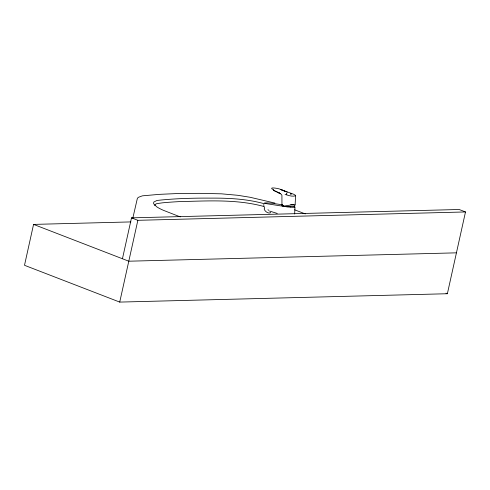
<?xml version="1.0" encoding="UTF-8"?>
<svg xmlns="http://www.w3.org/2000/svg" width="490" height="490" viewBox="0 0 490 490"><rect width="100%" height="100%" fill="white"/><g stroke="black" fill="none" stroke-linecap="round" stroke-linejoin="round"><path stroke-width="0.73" d="M294.661 213.995L294.98 207.148M294.294 205.359L295.121 204.949L295.605 195.375L293.608 194.23L280.519 189.416C279.435 188.491 267.362 186.525 273.138 189.599M130.904 221.915L33.565 224.402L24.5 265.292L119.725 302.091L447.37 293.731L465.5 211.95L459.155 209.5L131.51 217.854L122.445 258.745M132.857 218.001L137.39 198.279L138.431 197.305L142.37 195.841L159.513 194.346L178.476 193.507L199.167 193.336L221.456 193.826L237.785 195.296L250.059 197.268L274.872 203.068M119.725 302.091L137.855 220.31L465.5 211.95M282.209 205.194L282.424 204.318M291.103 194.193L290.552 194.04M270.682 212.384L270.529 212.795C268.085 213.861 264.753 211.368 264.171 208.918L264.674 208.238M154.626 205.598L155.593 204.195L156.708 203.65L162.398 202.836A403.778 78.424 12.5 0 1 179.346 201.617C207.533 200.974 236.376 198.995 263.896 206.486M295.691 195.724C292.358 196.949 288.396 195.388 285.064 194.45M295.121 204.949L290.901 204.992L284.335 205.99L281.964 205.341L282.565 205.169M293.89 204.569L290.65 204.575M456.435 252.84L128.79 261.201L33.565 224.402M290.595 206.994L287.361 206.762M282.099 204.759L273.12 203.436C272.134 203.05 260.037 202.382 266.039 203.62L286.564 206.786L294.913 206.933L294.178 206.59M264.122 203.687C246.733 198.897 228.64 197.997 210.694 198.125A405.72 78.804 12.5 0 0 161.529 199.981L156.984 200.453L153.75 202.088L153.627 203.754L156.769 206.847A37.981 7.375 12.5 0 0 163.562 210.375L180.289 216.905M277.248 213.444L269.543 211.061M294.57 209.781L305.246 213.903M445.949 293.185L447.37 293.731M131.51 217.854L137.855 220.31M294.263 206.584L294.576 206.89A7.356 0.637 4.6 0 1 293.694 207.019L292.653 207.043A7.356 0.637 4.6 0 1 290.595 206.988M286.166 191.731L280.519 189.416L287.361 192.233M273.34 190.261L278.381 192.595L273.573 190.359M278.02 192.429C284.372 195.682 275.527 191.155 279.031 192.919M280.292 193.611C278.577 192.662 282.608 194.634 281.921 195.908L281.964 205.341M278.749 192.784L279.649 193.238M267.926 209.757L268.802 210.29M264.036 206.498L264.643 207.68M263.81 204.44L263.822 205.567M283.104 205.598A7.356 0.637 4.6 0 0 282.228 205.72L282.534 206.027A7.356 0.637 4.6 0 0 283.832 206.308L285.094 206.504A7.356 0.631 4.6 0 0 287.373 206.756M286.295 193.875L286.871 194.003L286.295 193.875M290.588 193.764L291.17 193.893L290.588 193.764M273.616 189.949L273.298 189.949L273.641 189.955"/></g></svg>
